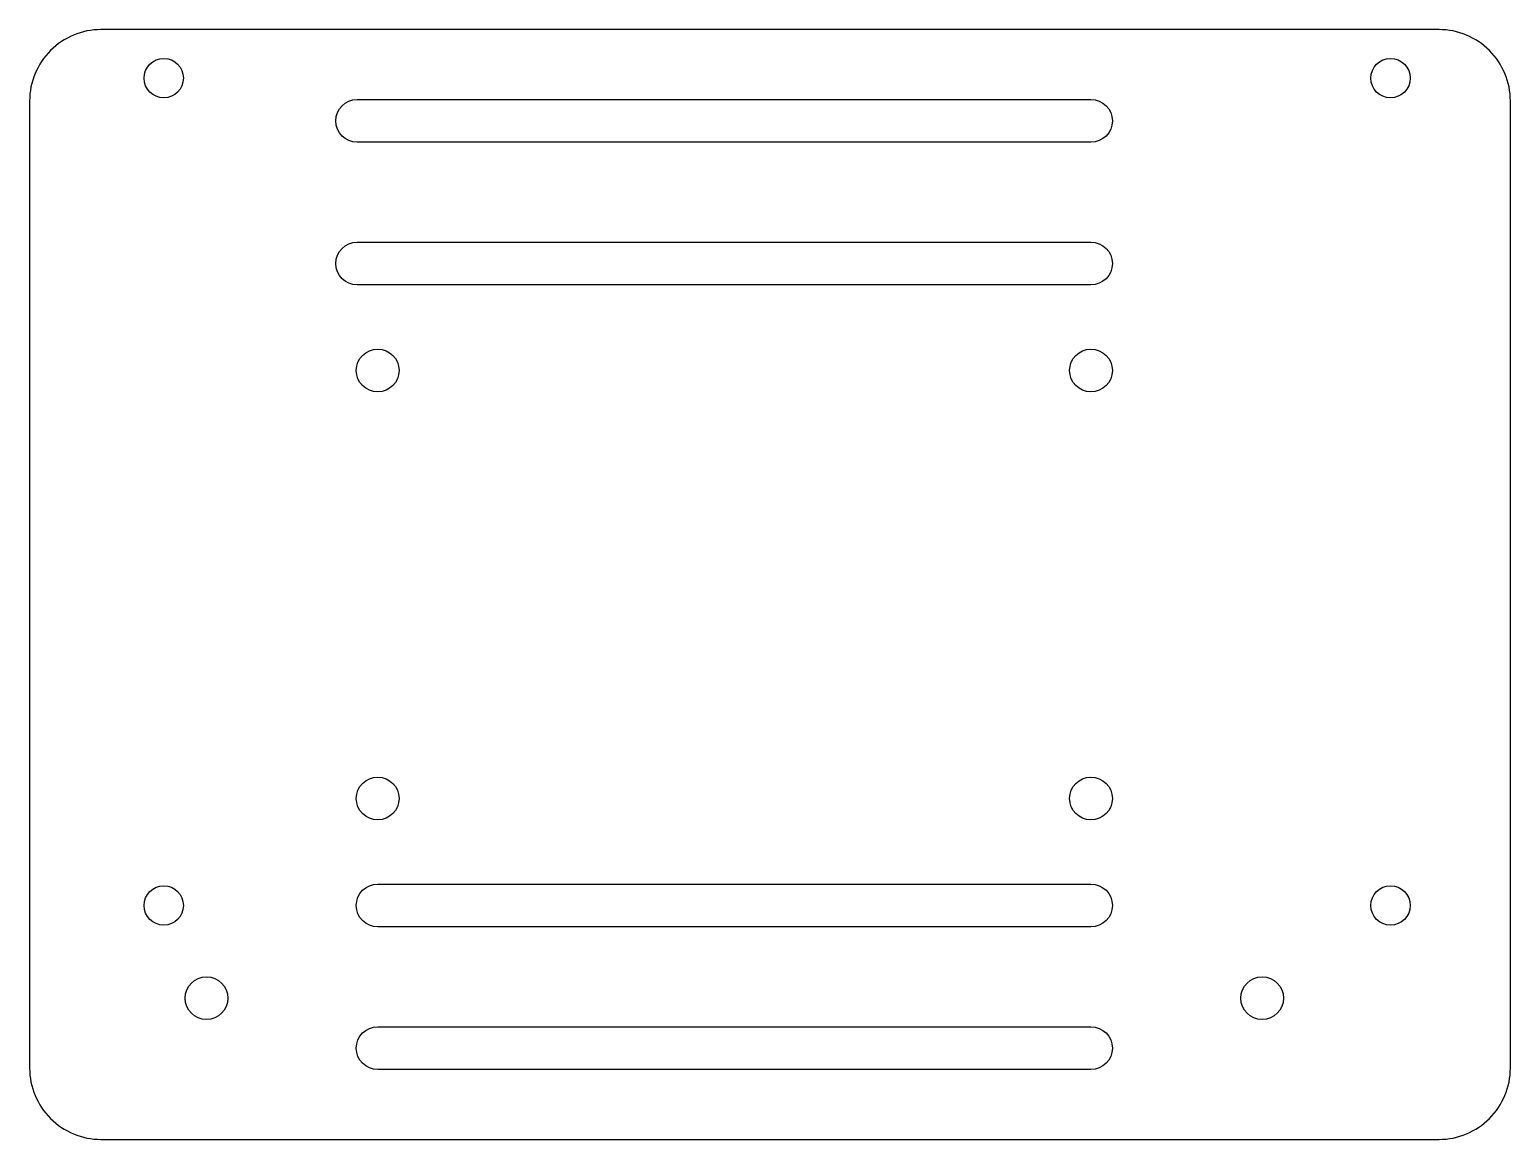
# Model space of a CAD drawing. Header units: millimetres. Extents: x -95 to 8, y -16 to 61.
import ezdxf

# ---------------------------------------------------------------- set-up
doc = ezdxf.new("R2010")
doc.units = ezdxf.units.MM

msp = doc.modelspace()

# ---------------------------------------------------------------- linework, layer by layer
for points in [[(-95.4, 56.4), (-95.4, -11.4, 0.414214), (-90.4, -16.4), (3.4, -16.4, 0.414214), (8.4, -11.4), (8.4, 56.4, 0.414214), (3.4, 61.4), (-90.4, 61.4, 0.414214)], [(-72.44, 56.5), (-21, 56.5, -1), (-21, 53.5), (-72.44, 53.5, -1)], [(-21, 43.5), (-72.44, 43.5, -1), (-72.44, 46.5), (-21, 46.5, -1)], [(-21, 1.5, -1), (-21, -1.5), (-71, -1.5, -1), (-71, 1.5)], [(-21, -11.5), (-71, -11.5, -1), (-71, -8.5), (-21, -8.5, -1)]]:
    msp.add_lwpolyline(points, format="xyb", close=True)
for centre, radius in [((-86, 58), 1.38), ((0, 58), 1.38), ((-71, 37.5), 1.5), ((-21, 37.5), 1.5), ((-71, 7.5), 1.5), ((-21, 7.5), 1.5), ((-86, 0), 1.38), ((0, 0), 1.38), ((-83, -6.5), 1.5), ((-9, -6.5), 1.5)]:
    msp.add_circle(centre, radius)

doc.saveas('drawing.dxf')
